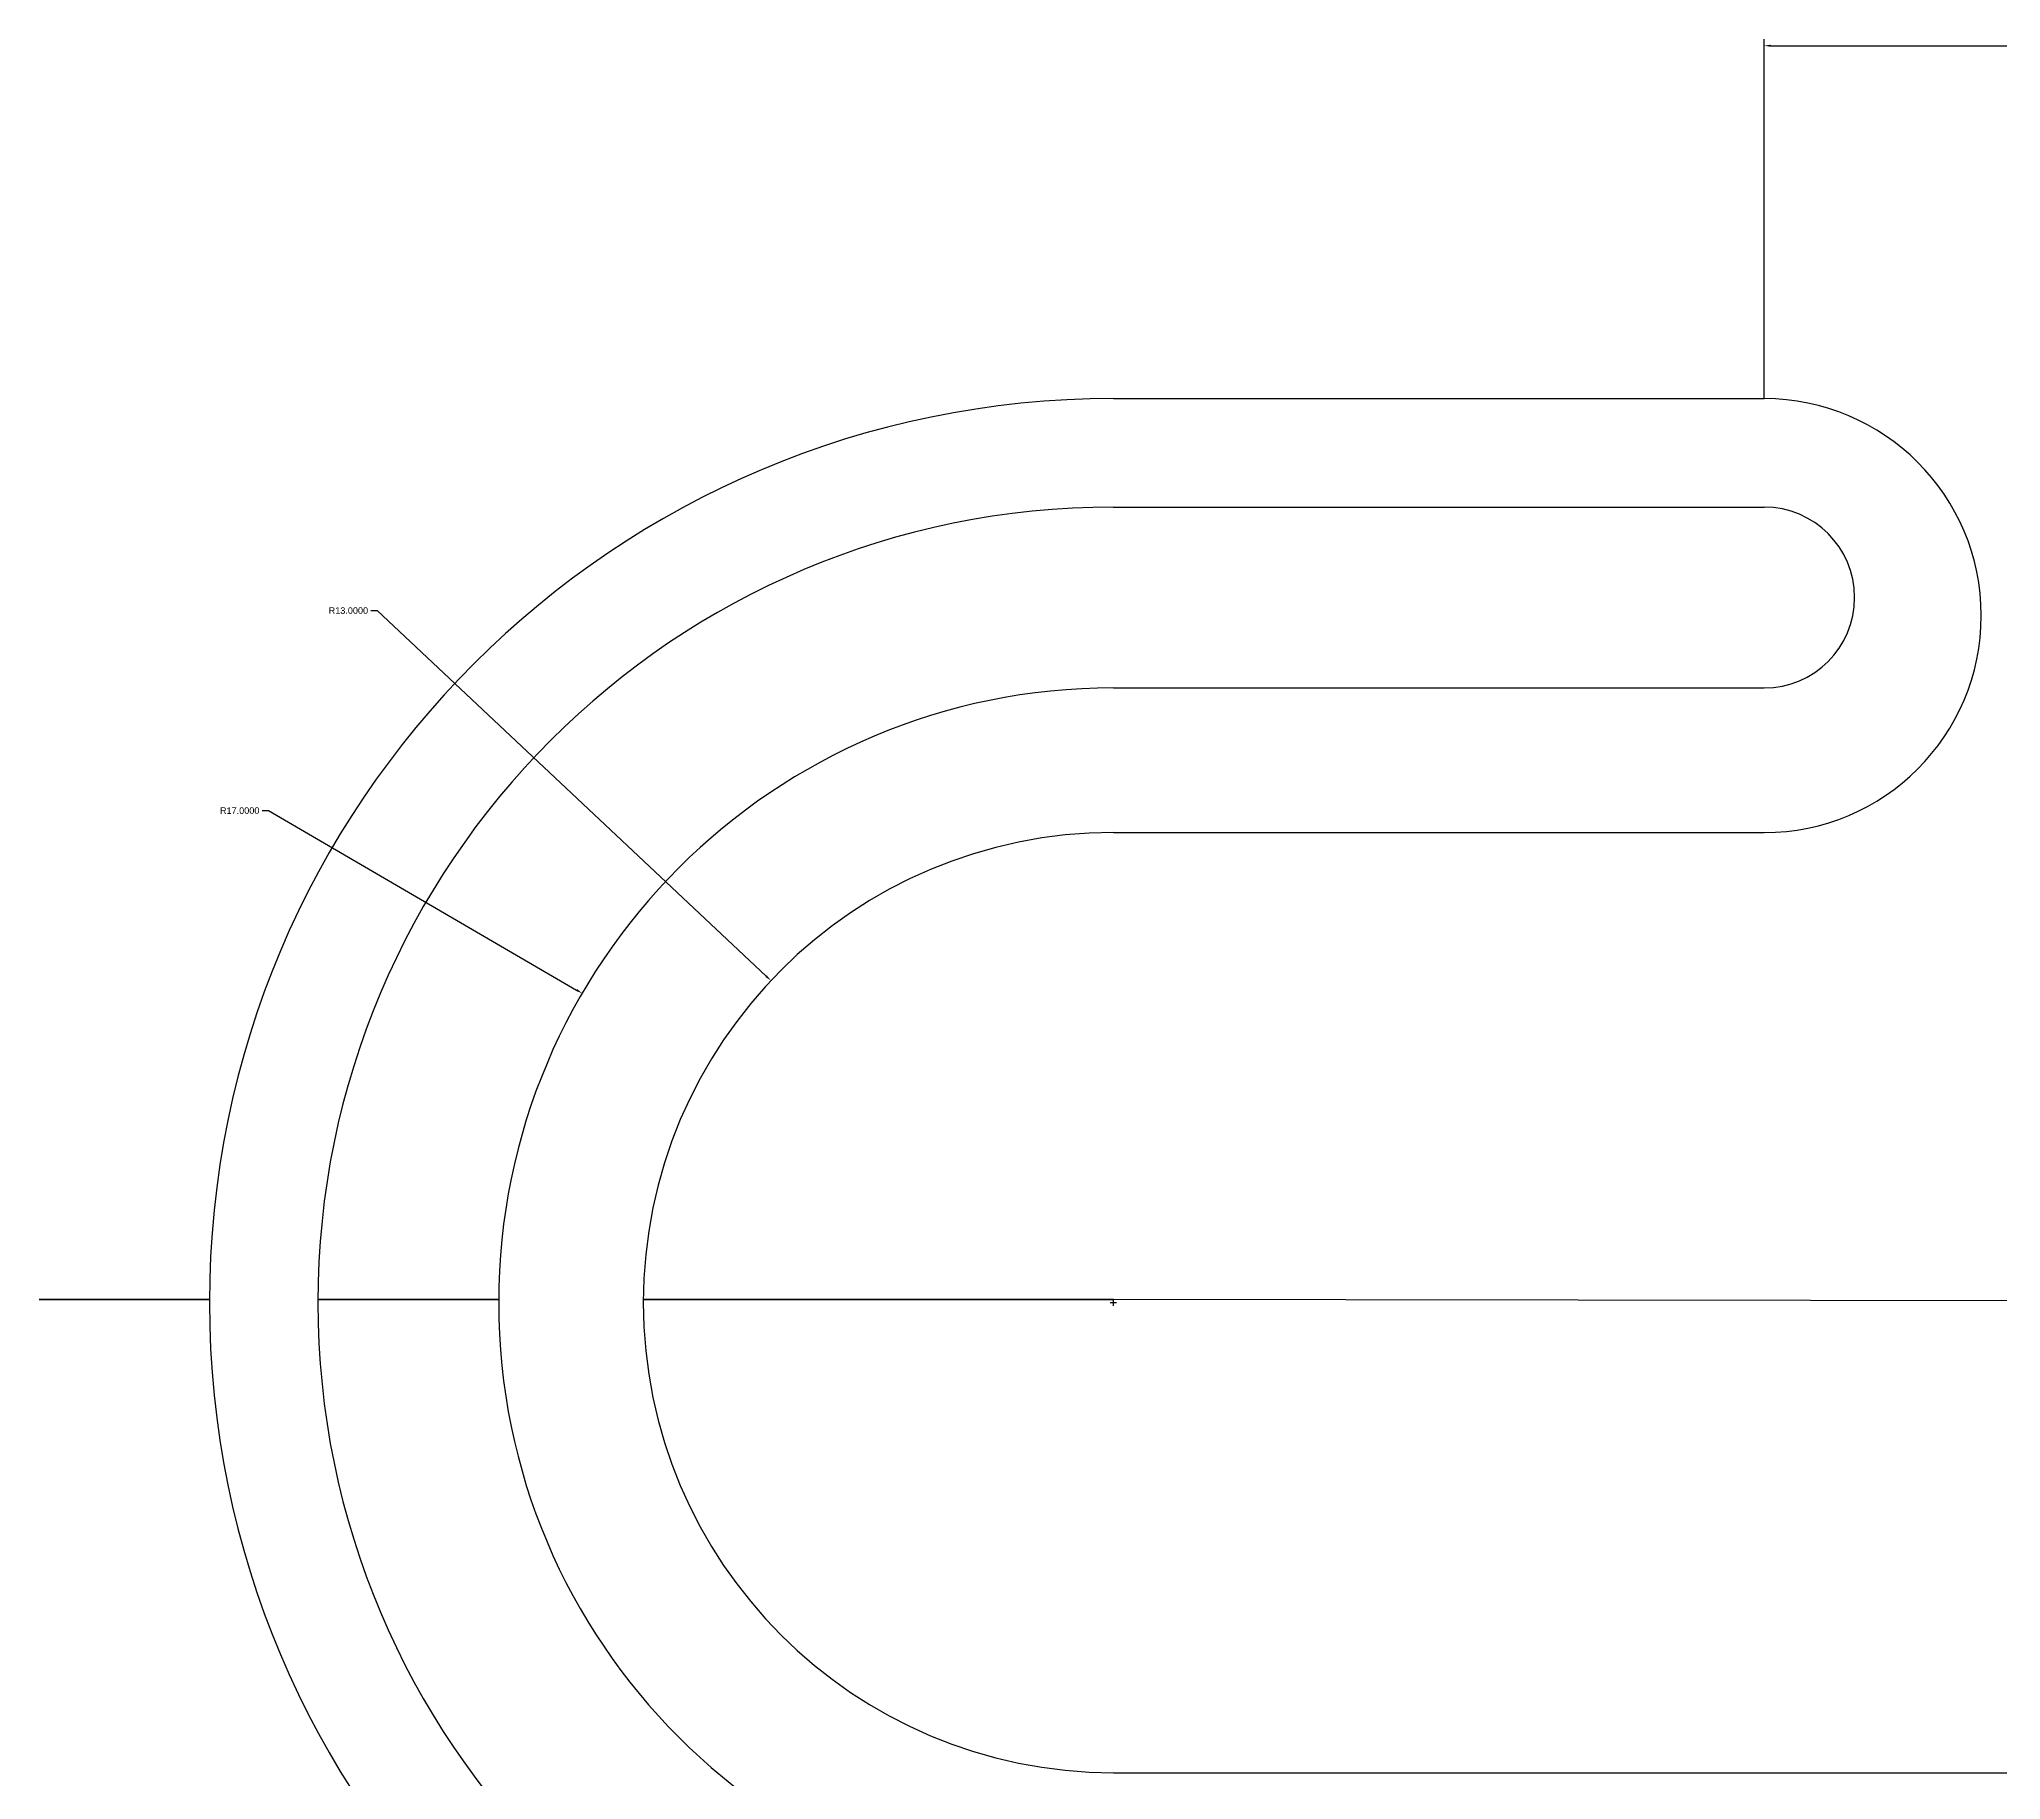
# Model space of a CAD drawing. Header units: inches. Extents: x 15 to 154, y -7 to 66.
# Drawn here: x 14.9 to 69.1, y 17.5 to 65.6 of the extents above; entities that cross this region are included whole.
import ezdxf

# ---------------------------------------------------------------- set-up
doc = ezdxf.new("R2010")
doc.units = ezdxf.units.IN
doc.header["$MEASUREMENT"] = 0
doc.styles.get("Standard").update_dxf_attribs({"font": 'arial.ttf'})
doc.dimstyles.get("Standard").update_dxf_attribs({"dimtxt": 0.18, "dimasz": 0.18, "dimexe": 0.18, "dimexo": 0.0625, "dimgap": 0.09, "dimtad": 0, "dimtih": 1, "dimtoh": 1, "dimdec": 4, "dimzin": 0, "dimdsep": 46, "dimtxsty": 'Standard', "dimcen": 0.09, "dimadec": 0, "dimazin": 0, "dimtfac": 1, "dimtdec": 4, "dimtofl": 0, "dimtmove": 0, "dimatfit": 3, "dimfxl": 1, "dimtolj": 1, "dimtzin": 0, "dimarcsym": 0})

# ---------------------------------------------------------------- blocks, each defined once
blk = doc.blocks.new('*D2')
at = {"color": 0, "lineweight": -2, "transparency": 16777216}
for p, q in [((62.58, 55.761), (62.58, 65.638)), ((62.76, 65.458), (69.556, 65.458)), ((77.4, 65.458), (70.605, 65.458)), ((77.58, 55.761), (77.58, 65.638))]:
    blk.add_line(p, q, dxfattribs=at)
at = {"color": 0, "transparency": 16777216}
for points in [[(62.76, 65.488), (62.76, 65.428), (62.58, 65.458)], [(77.4, 65.488), (77.4, 65.428), (77.58, 65.458)]]:
    blk.add_solid(points, dxfattribs=at)
at = {"layer": 'Defpoints', "color": 0, "transparency": 16777216}
for p in [(77.58, 65.458), (62.58, 55.698), (77.58, 55.698)]:
    blk.add_point(p, dxfattribs=at)
at = {"color": 0, "transparency": 16777216, "insert": (70.08, 65.458), "char_height": 0.18, "attachment_point": 5}
blk.add_mtext('\\A1;15.0000', dxfattribs=at)
blk = doc.blocks.new('*D3')
at = {"color": 0, "lineweight": -2, "transparency": 16777216}
for p, q in [((24.042, 49.837), (24.222, 49.837)), ((24.222, 49.837), (34.977, 39.726)), ((44.49, 30.698), (44.67, 30.698)), ((44.58, 30.608), (44.58, 30.788))]:
    blk.add_line(p, q, dxfattribs=at)
at = {"color": 0, "transparency": 16777216}
blk.add_solid([(34.998, 39.748), (34.957, 39.704), (35.109, 39.603)], dxfattribs=at)
at = {"layer": 'Defpoints', "color": 0, "transparency": 16777216}
for p in [(35.109, 39.603), (44.58, 30.698)]:
    blk.add_point(p, dxfattribs=at)
at = {"color": 0, "transparency": 16777216, "insert": (23.423, 49.837), "char_height": 0.18, "attachment_point": 5}
blk.add_mtext('\\A1;R13.0000', dxfattribs=at)
blk = doc.blocks.new('*D4')
at = {"color": 0, "lineweight": -2, "transparency": 16777216}
for p, q in [((21.037, 44.304), (21.217, 44.304)), ((21.217, 44.304), (29.734, 39.344)), ((44.49, 30.698), (44.67, 30.698)), ((44.58, 30.608), (44.58, 30.788))]:
    blk.add_line(p, q, dxfattribs=at)
at = {"color": 0, "transparency": 16777216}
blk.add_solid([(29.749, 39.37), (29.719, 39.318), (29.89, 39.253)], dxfattribs=at)
at = {"layer": 'Defpoints', "color": 0, "transparency": 16777216}
for p in [(29.89, 39.253), (44.58, 30.698)]:
    blk.add_point(p, dxfattribs=at)
at = {"color": 0, "transparency": 16777216, "insert": (20.417, 44.304), "char_height": 0.18, "attachment_point": 5}
blk.add_mtext('\\A1;R17.0000', dxfattribs=at)

msp = doc.modelspace()

# ---------------------------------------------------------------- linework, layer by layer
for p, q in [((62.58048, 55.69845), (62.58048, 58.36954)), ((44.58048, 55.69845), (62.58048, 55.69845)), ((44.58048, 52.69845), (62.58048, 52.69845)), ((44.58048, 47.69845), (62.58048, 47.69845)), ((44.58048, 43.69845), (62.58048, 43.69845)), ((14.87327, 30.78845), (19.58064, 30.78845)), ((19.58064, 30.78845), (14.87327, 30.78845)), ((22.58067, 30.78845), (27.58072, 30.78845)), ((27.58072, 30.78845), (22.58067, 30.78845)), ((44.58048, 30.78845), (31.58079, 30.78845)), ((31.58079, 30.78845), (44.58048, 30.78845)), ((95.67048, 30.69845), (44.58048, 30.78845)), ((44.58048, 17.69845), (95.58048, 17.69845))]:
    msp.add_line(p, q)
for centre, radius, start, end in [((44.58048, 30.69845), 25, 90, 270), ((62.58048, 49.69845), 6, 270, 90), ((44.58048, 30.69845), 22, 90, 270), ((62.58048, 50.19845), 2.5, 270, 90), ((44.58048, 30.69845), 17, 90, 270), ((44.58048, 30.69845), 13, 90, 270)]:
    msp.add_arc(centre, radius, start, end)

# ---------------------------------------------------------------- dimensions: what is measured, and where the dimension line sits
dim = msp.add_linear_dim(base=(77.58048, 65.45806), p1=(62.58048, 55.69845), p2=(77.58048, 55.69845), dimstyle='Standard')
dim.commit()
dim.dimension.update_dxf_attribs({"geometry": '*D2', "text_midpoint": (70.08048, 65.45806)})
for mpoint, picture, middle in [((35.10864, 39.60261), '*D3', (23.4225, 49.83689)), ((29.88973, 39.25309), '*D4', (20.41728, 44.30354))]:
    dim = msp.add_radius_dim(center=(44.58048, 30.69845), mpoint=mpoint, dimstyle='Standard')
    dim.commit()
    dim.dimension.update_dxf_attribs({"geometry": picture, "text_midpoint": middle, "dimtype": 164})

doc.saveas('drawing.dxf')
